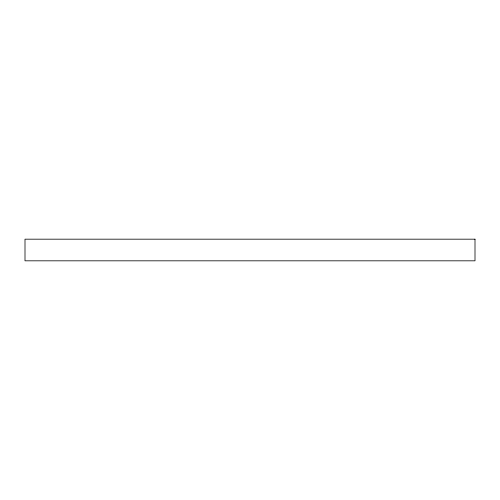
<?xml version="1.0" encoding="UTF-8"?>
<svg xmlns="http://www.w3.org/2000/svg" width="500" height="500" viewBox="0 0 500 500"><rect width="100%" height="100%" fill="white"/><g stroke="black" fill="none" stroke-linecap="round" stroke-linejoin="round"><path stroke-width="0.75" d="M475 239.181L25 239.181L25 260.819L475 260.819L475 239.181"/></g></svg>
